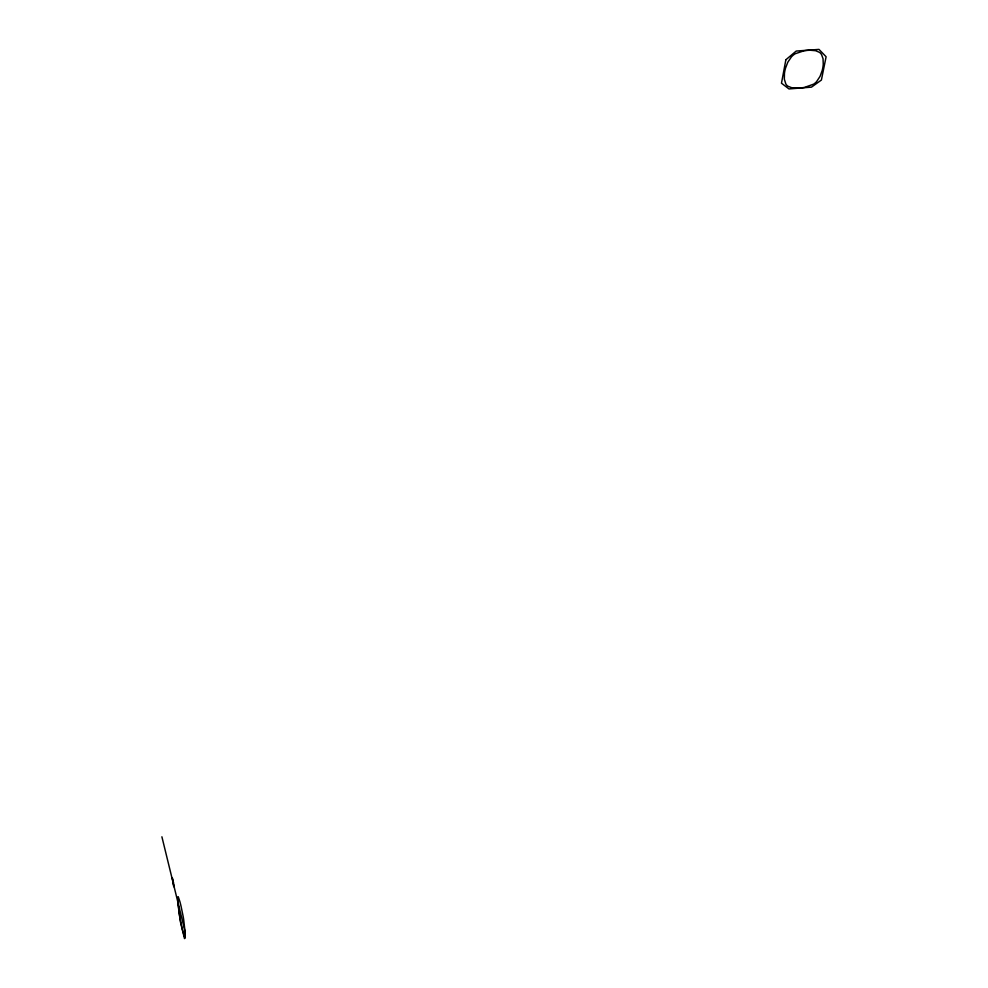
<?xml version="1.0" encoding="UTF-8"?>
<svg xmlns="http://www.w3.org/2000/svg" width="988" height="988" viewBox="0 0 988 988"><rect width="100%" height="100%" fill="white"/><g stroke="black" fill="none" stroke-linecap="round" stroke-linejoin="round"><path stroke-width="1.48" d="M810.37 50.252L815.594 50.697L819.46 52.339A13.993 10.485 -50.6 0 1 821.559 54.599L823.053 58.737L823.251 64.294A34.086 25.725 -50.2 0 1 822.189 70.531L820.052 76.385L816.582 81.633A12.683 9.497 -50.1 0 1 813.655 84.153L804.43 87.438A67.122 50.536 -52.1 0 1 796.871 88.08L791.721 87.722L787.918 86.215A12.696 9.571 -50 0 1 785.868 84.066L784.336 79.188L784.447 73.445A34.259 25.639 -50.4 0 1 785.509 68.184L787.794 62.232L791.462 56.822A14.079 10.609 -50.5 0 1 795.192 53.76L804.084 50.759A54.686 41.014 -49 0 1 810.37 50.252M161.896 836.787L184.805 930.486L185.299 937.822L184.497 938.6L180.322 921.446L178.025 902.748M177.84 898.203L177.939 901.105A49.412 4.187 80 0 0 178.223 905.193L179.026 912.307A12.214 1.025 80.1 0 0 179.655 916.358L181.767 926.818A30.085 2.544 80.1 0 0 182.706 930.708L184.521 936.562A11.14 0.939 80.1 0 0 184.842 936.71L184.917 932.573A56.23 4.668 80.2 0 0 184.571 927.584L183.706 919.865A11.189 0.939 80.1 0 0 183.163 916.469L181.026 906.12A29.702 2.482 80.1 0 0 179.902 901.649L178.297 896.869A12.189 1.025 80.1 0 0 177.988 896.808L177.84 898.203M785.868 59.749L781.483 83.202L788.992 88.945L811.481 87.129L821.399 80.04L826.104 56.748L818.99 49.4L796.205 51.067L785.868 59.749M173.468 882.692L172.32 878.011L173.752 886.718L173.468 882.692"/></g></svg>
